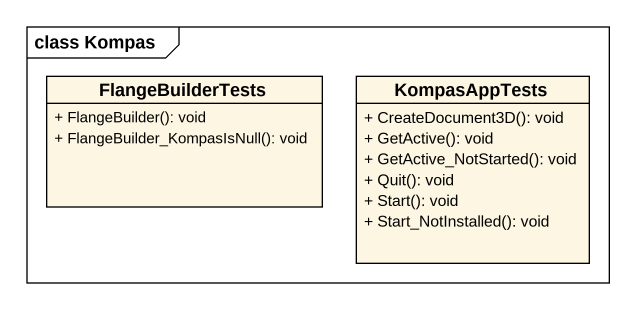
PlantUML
@startuml
mainframe class Kompas
hide circle
hide empty members
skinparam classAttributeIconSize 0
class FlangeBuilderTests {
  + FlangeBuilder(): void
  + FlangeBuilder_KompasIsNull(): void
}
class KompasAppTests {
  + CreateDocument3D(): void
  + GetActive(): void
  + GetActive_NotStarted(): void
  + Quit(): void
  + Start(): void
  + Start_NotInstalled(): void
}
@enduml
